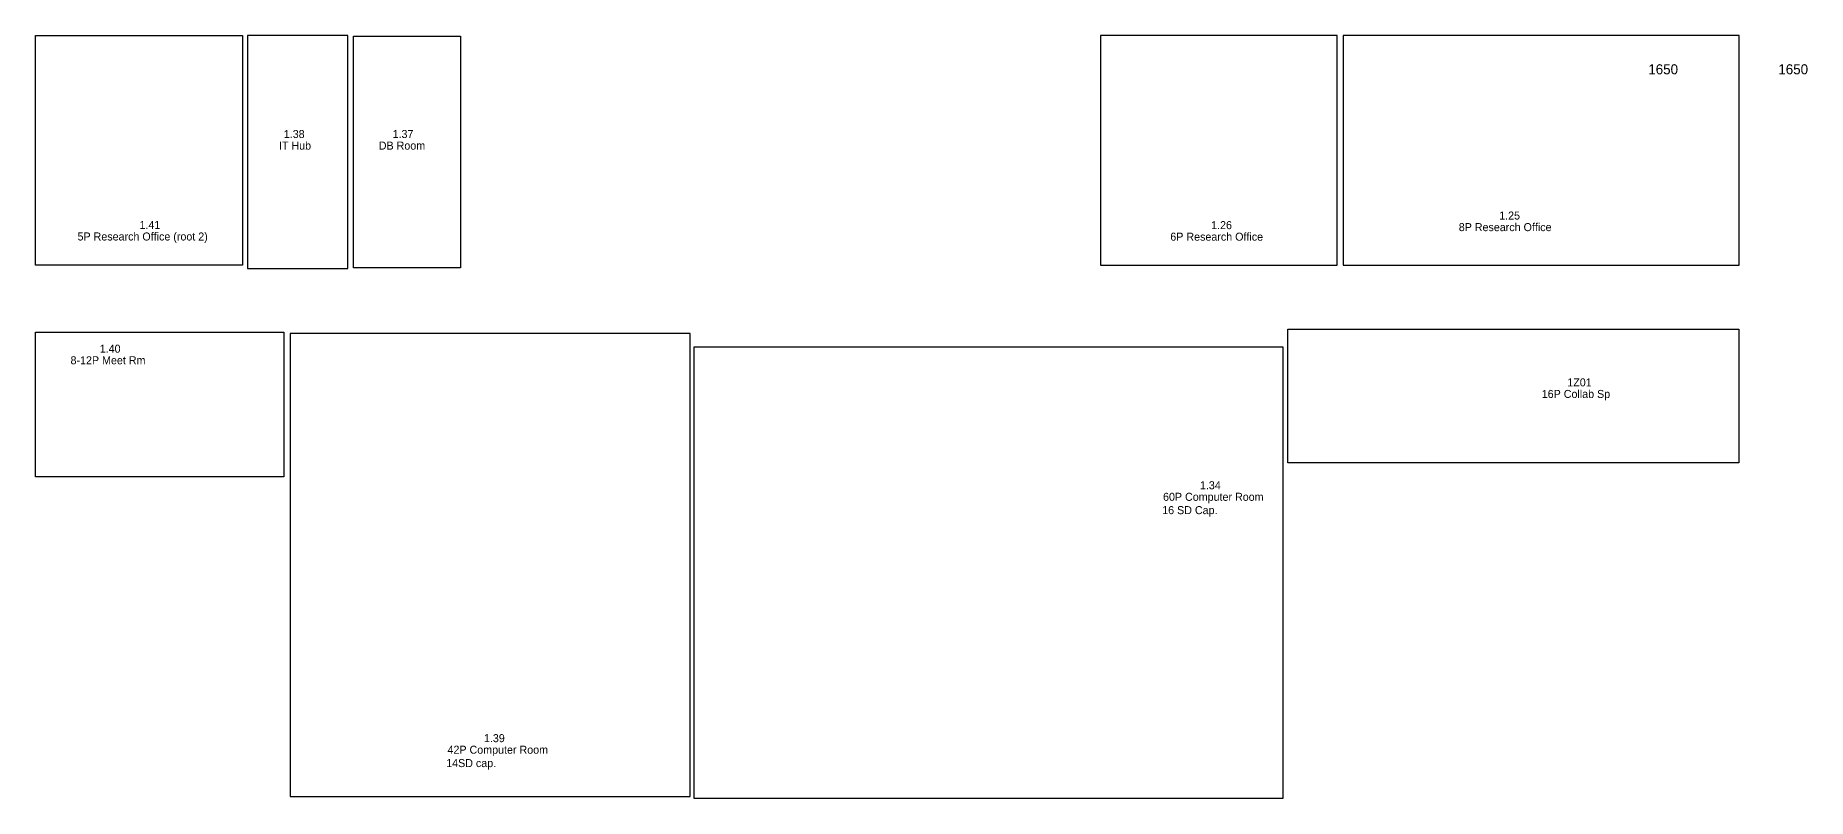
# Model space of a CAD drawing. Header units: millimetres. Extents: x 89863 to 339490, y 15177 to 52720.
# Drawn here: x 156863 to 201153, y 15189 to 34245 of the extents above; entities that cross this region are included whole.
import ezdxf

# ---------------------------------------------------------------- set-up
doc = ezdxf.new("R2010")
doc.units = ezdxf.units.MM
for name, color, linetype in [('A-ANNO-DIMS', 7, 'Continuous'), ('A-AREA-IDEN', 7, 'Continuous'), ('A-AREA-ROOM', 7, 'Continuous')]:
    doc.layers.add(name, color=color, linetype=linetype)

msp = doc.modelspace()

# ---------------------------------------------------------------- linework, layer by layer
at = {"layer": 'A-AREA-ROOM'}
for points in [[(156863, 34245), (162042, 34245), (162042, 28509), (156863, 28509)], [(164672, 34245), (162164, 34245), (162164, 28423), (164672, 28423)], [(164814, 34229), (167484, 34229), (167484, 28443), (164814, 28443)], [(189399, 34245), (183483, 34245), (183483, 28508), (189399, 28508)], [(199444, 34245), (189551, 34245), (189551, 28507), (199444, 28507)], [(156863, 26837), (163074, 26837), (163074, 23222), (156863, 23222)], [(163232, 15243), (173223, 15243), (173223, 26805), (163232, 26805)], [(199439, 23575), (188161, 23575), (188161, 26907), (199439, 26907)], [(188036, 15189), (173325, 15189), (173325, 26466), (188036, 26466)]]:
    msp.add_lwpolyline(points, close=True, dxfattribs=at)

# ---------------------------------------------------------------- texts
at = {"layer": 'A-ANNO-DIMS'}
for p in [(197173, 33276), (200423, 33276)]:
    msp.add_text('1650', height=250, dxfattribs=at).set_placement(p)
at = {"layer": 'A-AREA-IDEN'}
for s, p in [('IT Hub', (162949, 31395)), ('1.38', (163070, 31684)), ('DB Room', (165444, 31395)), ('1.37', (165789, 31684)), ('1.25', (193447, 29648)), ('5P Research Office (root 2)', (157915, 29125)), ('1.41', (159464, 29414)), ('6P Research Office', (185227, 29120)), ('1.26', (186247, 29409)), ('8P Research Office', (192436, 29359)), ('8-12P Meet Rm', (157740, 26034)), ('1.40', (158470, 26323)), ('16P Collab Sp', (194510, 25193)), ('1Z01', (195148, 25482)), ('1.34', (185967, 22913)), ('60P Computer Room', (185045, 22624)), ('16 SD Cap.', (185024, 22291)), ('42P Computer Room', (167162, 16308)), ('1.39', (168072, 16597)), ('14SD cap.', (167129, 15974))]:
    msp.add_text(s, height=200, dxfattribs=at).set_placement(p)

doc.saveas('drawing.dxf')
